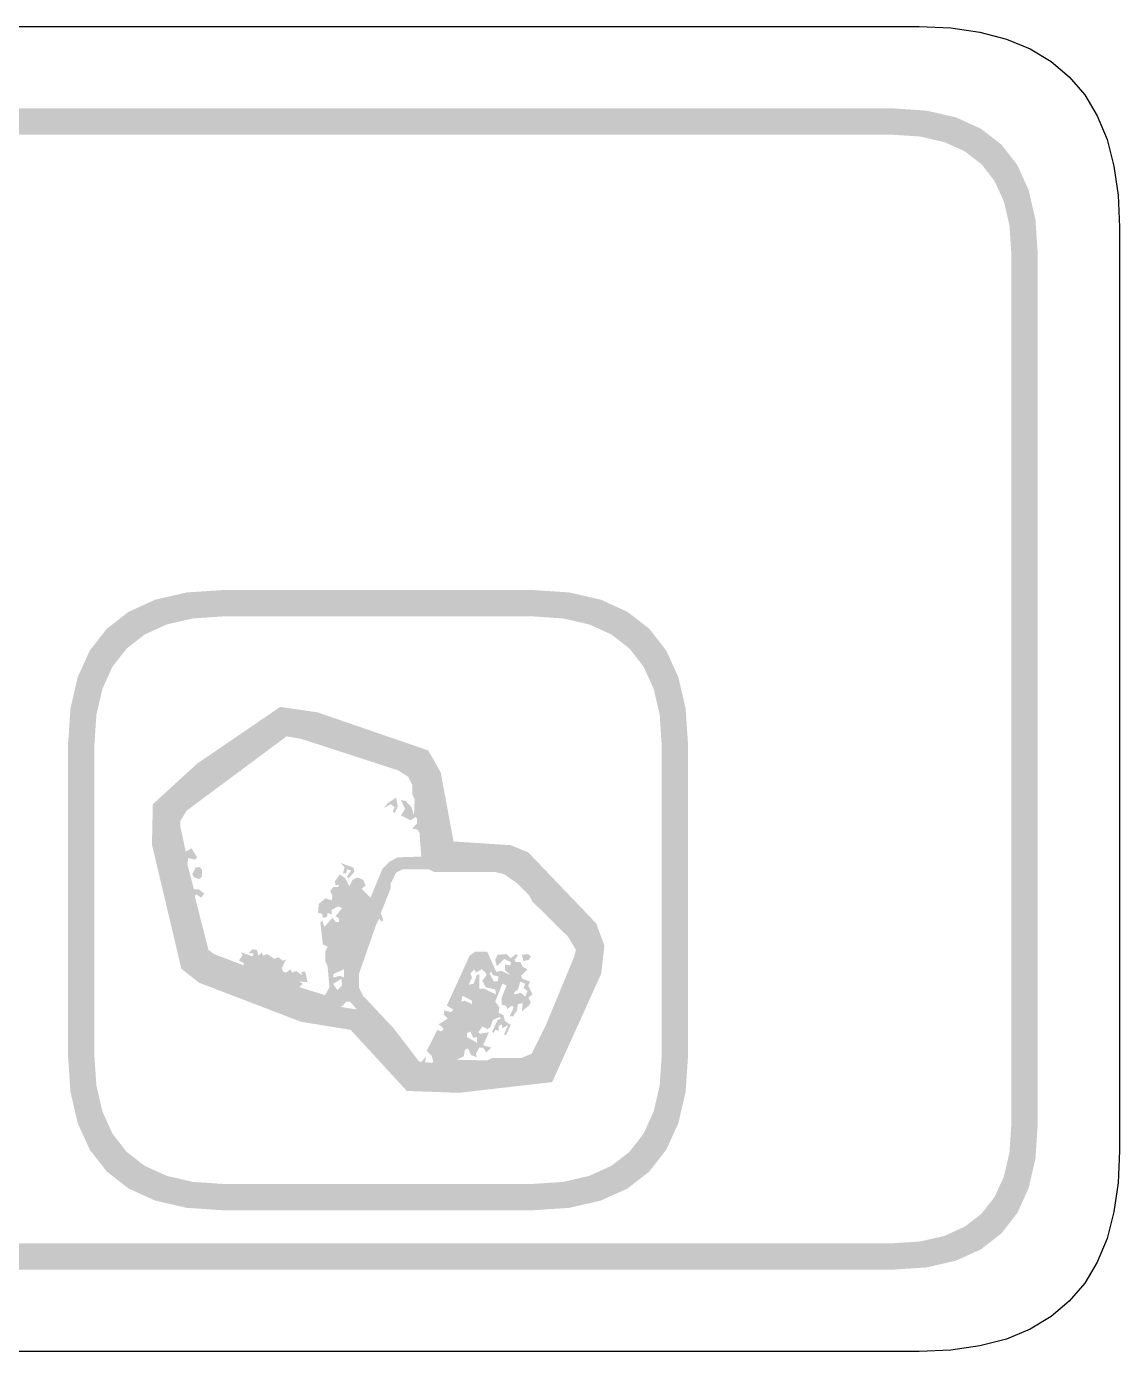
# Model space of a CAD drawing. Header units: millimetres. Extents: x 6 to 294, y 109 to 451.
# Drawn here: x 53.47 to 70.04, y 316.86 to 336.94 of the extents above; entities that cross this region are included whole.
import ezdxf

# ---------------------------------------------------------------- set-up
doc = ezdxf.new("R2010")
doc.units = ezdxf.units.MM
doc.layers.add('CUT', color=1, linetype='Continuous')
doc.layers.add('RASTER', color=7, linetype='Continuous')

msp = doc.modelspace()

# ---------------------------------------------------------------- hatches: boundary and pattern name
at = {"layer": 'RASTER'}
h = msp.add_hatch(color=7, dxfattribs=at)
h.paths.add_polyline_path([(7.2, 333.501), (7.234, 334.016), (7.337, 334.463), (7.509, 334.841), (7.75, 335.151), (8.059, 335.391), (8.438, 335.563), (8.884, 335.666), (9.4, 335.701), (66.6, 335.701), (67.116, 335.666), (67.563, 335.563), (67.941, 335.391), (68.25, 335.151), (68.491, 334.841), (68.663, 334.463), (68.766, 334.016), (68.8, 333.501), (68.8, 320.301), (68.766, 319.785), (68.663, 319.338), (68.491, 318.96), (68.25, 318.651), (67.941, 318.41), (67.563, 318.238), (67.116, 318.135), (66.6, 318.101), (9.4, 318.101), (8.884, 318.135), (8.438, 318.238), (8.059, 318.41), (7.75, 318.651), (7.509, 318.96), (7.337, 319.338), (7.234, 319.785), (7.2, 320.301)])
h.paths.add_polyline_path([(7.6, 333.501), (7.6, 320.301), (7.628, 319.879), (7.712, 319.513), (7.853, 319.204), (8.05, 318.951), (8.303, 318.754), (8.612, 318.613), (8.978, 318.529), (9.4, 318.501), (66.6, 318.501), (67.022, 318.529), (67.387, 318.613), (67.697, 318.754), (67.95, 318.951), (68.147, 319.204), (68.288, 319.513), (68.372, 319.879), (68.4, 320.301), (68.4, 333.501), (68.372, 333.923), (68.288, 334.288), (68.147, 334.598), (67.95, 334.851), (67.697, 335.048), (67.387, 335.188), (67.022, 335.273), (66.6, 335.301), (9.4, 335.301), (8.978, 335.273), (8.612, 335.188), (8.303, 335.048), (8.05, 334.851), (7.853, 334.598), (7.712, 334.288), (7.628, 333.923), (7.6, 333.501)], flags=0)
h = msp.add_hatch(color=7, dxfattribs=at)
h.paths.add_polyline_path([(54.1, 326.051), (54.137, 326.602), (54.247, 327.079), (54.43, 327.483), (54.687, 327.813), (55.018, 328.07), (55.422, 328.254), (55.899, 328.364), (56.45, 328.401), (61.15, 328.401), (61.701, 328.364), (62.178, 328.254), (62.582, 328.07), (62.913, 327.813), (63.17, 327.483), (63.353, 327.079), (63.463, 326.602), (63.5, 326.051), (63.5, 321.351), (63.463, 320.8), (63.353, 320.323), (63.17, 319.919), (62.912, 319.588), (62.582, 319.331), (62.178, 319.148), (61.701, 319.038), (61.15, 319.001), (56.45, 319.001), (55.899, 319.038), (55.422, 319.148), (55.018, 319.331), (54.688, 319.588), (54.43, 319.919), (54.247, 320.323), (54.137, 320.8), (54.1, 321.351)])
h.paths.add_polyline_path([(54.5, 326.051), (54.5, 321.351), (54.53, 320.894), (54.622, 320.498), (54.774, 320.163), (54.987, 319.888), (55.262, 319.675), (55.597, 319.523), (55.993, 319.431), (56.45, 319.401), (61.15, 319.401), (61.607, 319.431), (62.003, 319.523), (62.338, 319.675), (62.613, 319.888), (62.826, 320.163), (62.978, 320.498), (63.07, 320.894), (63.1, 321.351), (63.1, 326.051), (63.07, 326.508), (62.978, 326.904), (62.826, 327.239), (62.613, 327.513), (62.338, 327.727), (62.003, 327.879), (61.607, 327.97), (61.15, 328.001), (56.45, 328.001), (55.993, 327.97), (55.597, 327.879), (55.262, 327.727), (54.988, 327.513), (54.774, 327.239), (54.622, 326.904), (54.53, 326.508), (54.5, 326.051)], flags=0)
h = msp.add_hatch(color=7, dxfattribs=at)
h.paths.add_polyline_path([(57.316, 326.629), (57.88, 326.548), (59.56, 325.97), (59.75, 325.638), (59.945, 324.59), (60.81, 324.534), (61.075, 324.427), (62.108, 323.348), (62.231, 323.014), (62.184, 322.589), (61.44, 320.943), (60.022, 320.781), (59.236, 320.81), (58.385, 321.735), (57.635, 321.857), (56.087, 322.45), (55.819, 322.661), (55.373, 324.542), (55.386, 325.155), (56.057, 325.77)])
h.paths.add_polyline_path([(57.394, 326.294), (56.256, 325.518), (55.703, 325.012), (55.694, 324.576), (56.105, 322.844), (56.247, 322.732), (57.719, 322.167), (58.546, 322.033), (59.381, 321.125), (60.009, 321.102), (61.223, 321.241), (61.871, 322.674), (61.905, 322.974), (61.83, 323.175), (60.891, 324.156), (60.738, 324.218), (59.676, 324.287), (59.445, 325.526), (59.342, 325.707), (57.805, 326.236), (57.394, 326.294)], flags=0)
h = msp.add_hatch(color=7, dxfattribs=at)
h.paths.add_polyline_path([(57.424, 326.392), (57.487, 326.403), (58, 326.256), (59.209, 325.853), (59.404, 325.754), (59.539, 325.486), (59.711, 324.339), (60.712, 324.314), (60.87, 324.251), (61.163, 323.995), (61.287, 323.826), (61.822, 323.298), (61.932, 323.152), (61.995, 323.031), (61.995, 322.811), (61.273, 321.151), (61.005, 321.088), (60.126, 321.052), (60.052, 321.015), (59.393, 321.015), (59.125, 321.261), (59.074, 321.356), (58.905, 321.517), (58.854, 321.613), (58.377, 322.162), (58.319, 322.162), (58.267, 322.104), (58.073, 322.005), (57.853, 322.041), (56.314, 322.628), (56.12, 322.727), (56.046, 322.8), (55.947, 323.068), (55.727, 324.167), (55.618, 324.534), (55.581, 324.937), (55.68, 325.131), (55.79, 325.241), (57.109, 326.23)])
h.paths.add_polyline_path([(57.413, 326.183), (55.9, 325.058), (55.801, 324.9), (55.801, 324.827), (55.885, 324.435), (55.973, 324.486), (56.057, 324.35), (56.021, 324.314), (55.922, 324.339), (55.911, 324.24), (56.01, 323.863), (56.083, 323.863), (56.167, 323.801), (56.12, 323.738), (56.046, 323.79), (56.021, 323.764), (56.23, 322.947), (56.314, 322.884), (56.765, 322.712), (56.765, 322.749), (56.691, 322.785), (56.743, 322.859), (56.728, 322.91), (56.9, 322.848), (56.911, 322.895), (56.838, 322.895), (56.9, 322.958), (56.963, 322.947), (56.985, 322.859), (57.036, 322.91), (57.058, 322.859), (57.12, 322.884), (57.23, 322.811), (57.292, 322.837), (57.351, 322.785), (57.402, 322.8), (57.34, 322.664), (57.366, 322.617), (57.402, 322.602), (57.476, 322.653), (57.498, 322.602), (57.56, 322.628), (57.644, 322.565), (57.644, 322.617), (57.696, 322.617), (57.732, 322.455), (57.608, 322.47), (57.659, 322.434), (57.608, 322.382), (58, 322.261), (58.062, 322.382), (58.036, 322.701), (58, 322.774), (58, 322.921), (58.036, 322.994), (57.963, 323.031), (57.926, 323.361), (57.952, 323.386), (57.989, 323.298), (58.11, 323.434), (58.157, 323.372), (58.209, 323.372), (58.209, 323.423), (58.157, 323.46), (58.256, 323.581), (58.194, 323.606), (58.099, 323.555), (58.099, 323.482), (58.036, 323.507), (58.025, 323.445), (57.963, 323.434), (57.952, 323.496), (57.89, 323.507), (57.901, 323.643), (58, 323.727), (58.099, 323.702), (58.11, 323.764), (58.073, 323.837), (58.121, 323.9), (58.194, 323.9), (58.209, 323.936), (58.157, 323.922), (58.146, 323.984), (58.22, 324.094), (58.304, 324.031), (58.366, 323.911), (58.414, 324.009), (58.487, 324.046), (58.575, 324.009), (58.612, 323.922), (58.55, 323.874), (58.685, 323.738), (58.868, 324.178), (58.978, 324.288), (59.099, 324.35), (59.455, 324.361), (59.429, 324.717), (59.404, 324.764), (59.319, 324.79), (59.393, 324.863), (59.393, 324.937), (59.367, 324.962), (59.294, 324.911), (59.147, 324.984), (59.209, 325.083), (59.147, 325.219), (59.22, 325.204), (59.308, 325.109), (59.345, 324.984), (59.356, 325.23), (59.319, 325.303), (59.319, 325.45), (59.257, 325.571), (59.099, 325.67), (57.633, 326.146)], flags=0)
h.paths.add_polyline_path([(59.074, 325.256), (59.099, 325.12), (59.052, 325.021), (59.026, 325.047), (59.052, 325.109), (58.989, 325.157), (58.89, 325.094), (58.942, 325.168)], flags=0)
h.paths.add_polyline_path([(58.231, 324.266), (58.429, 324.193), (58.44, 324.13), (58.355, 324.031), (58.33, 324.057), (58.392, 324.156), (58.33, 324.167), (58.319, 324.105), (58.267, 324.105), (58.293, 324.204)], flags=0)
h.paths.add_polyline_path([(56.032, 324.193), (56.094, 324.204), (56.131, 324.167), (56.131, 324.057), (56.094, 324.02), (56.01, 324.046), (55.984, 324.094)], flags=0)
h.paths.add_polyline_path([(59.173, 324.167), (59.074, 324.119), (58.989, 323.947), (58.989, 323.874), (58.843, 323.507), (58.879, 323.397), (58.854, 323.372), (58.817, 323.423), (58.769, 323.324), (58.513, 322.591), (58.513, 322.371), (58.575, 322.25), (59.037, 321.759), (59.418, 321.261), (59.455, 321.246), (59.528, 321.334), (59.513, 321.246), (59.612, 321.235), (59.638, 321.246), (59.612, 321.345), (59.539, 321.418), (59.697, 321.737), (59.759, 321.711), (59.796, 321.748), (59.722, 321.821), (59.858, 321.906), (59.796, 321.968), (59.807, 322.03), (59.906, 322.005), (59.942, 322.041), (59.843, 322.104), (60.188, 322.859), (60.272, 322.921), (60.455, 322.921), (60.591, 322.617), (60.675, 322.628), (60.811, 322.565), (60.723, 322.639), (60.723, 322.727), (60.811, 322.712), (60.811, 322.763), (60.712, 322.811), (60.602, 322.701), (60.576, 322.8), (60.613, 322.873), (60.749, 322.884), (60.811, 322.822), (60.895, 322.884), (60.921, 322.859), (60.87, 322.8), (60.884, 322.763), (60.957, 322.763), (60.994, 322.69), (61.067, 322.653), (60.968, 322.554), (60.994, 322.507), (61.104, 322.47), (61.078, 322.408), (61.141, 322.272), (61.078, 322.225), (61.115, 322.151), (61.089, 322.104), (60.979, 322.016), (60.994, 322.14), (60.921, 322.126), (60.906, 322.03), (60.848, 321.942), (60.796, 321.942), (60.859, 322.078), (60.833, 322.104), (60.76, 322.052), (60.738, 322.104), (60.675, 322.115), (60.675, 322.225), (60.749, 322.408), (60.686, 322.434), (60.576, 322.162), (60.639, 322.078), (60.628, 321.994), (60.701, 321.957), (60.723, 321.869), (60.811, 321.81), (60.738, 321.649), (60.712, 321.675), (60.774, 321.81), (60.686, 321.759), (60.675, 321.821), (60.628, 321.796), (60.628, 321.722), (60.576, 321.737), (60.554, 321.686), (60.529, 321.711), (60.613, 321.884), (60.664, 321.906), (60.639, 321.931), (60.54, 321.884), (60.503, 321.774), (60.455, 321.748), (60.382, 321.785), (60.32, 321.7), (60.345, 321.675), (60.481, 321.7), (60.393, 321.503), (60.518, 321.466), (60.444, 321.393), (60.393, 321.466), (60.334, 321.466), (60.283, 321.371), (60.298, 321.319), (60.21, 321.356), (60.162, 321.455), (60.115, 321.429), (60.1, 321.334), (59.99, 321.283), (60.455, 321.272), (60.529, 321.308), (60.968, 321.308), (61.126, 321.371), (61.335, 321.785), (61.775, 322.848), (61.8, 322.947), (61.676, 323.152), (61.141, 323.68), (61.089, 323.775), (60.906, 323.958), (60.712, 324.094), (60.565, 324.13), (59.649, 324.13), (59.576, 324.167)], flags=0)
h.paths.add_polyline_path([(60.979, 322.873), (61.078, 322.884), (61.115, 322.848), (61.089, 322.8), (61.005, 322.774)], flags=0)
h.paths.add_polyline_path([(58.282, 322.653), (58.121, 322.58), (58.121, 322.529), (58.22, 322.554), (58.282, 322.529)], flags=0)
h.paths.add_polyline_path([(60.261, 322.653), (60.199, 322.591), (60.224, 322.529), (60.173, 322.419), (60.246, 322.434), (60.298, 322.565), (60.334, 322.58), (60.334, 322.36), (60.408, 322.36), (60.591, 322.272), (60.576, 322.346), (60.43, 322.382), (60.382, 322.481), (60.444, 322.565), (60.43, 322.602), (60.371, 322.653), (60.283, 322.602)], flags=0)
h.paths.add_polyline_path([(60.518, 322.617), (60.492, 322.591), (60.554, 322.47), (60.613, 322.47), (60.628, 322.543), (60.54, 322.565)], flags=0)
h.paths.add_polyline_path([(58.245, 322.507), (58.121, 322.434), (58.183, 322.335), (58.256, 322.408)], flags=0)
h.paths.add_polyline_path([(60.957, 322.47), (60.921, 322.346), (60.859, 322.298), (60.87, 322.272), (60.968, 322.298), (61.031, 322.236), (61.067, 322.324), (61.005, 322.371), (61.031, 322.434)], flags=0)
h.paths.add_polyline_path([(60.078, 322.25), (60.063, 322.162), (60.115, 322.177), (60.224, 322.126), (60.224, 322.177)], flags=0)
h.paths.add_polyline_path([(60.199, 321.711), (60.151, 321.686), (60.151, 321.627), (60.298, 321.539), (60.298, 321.627), (60.246, 321.613)], flags=0)

# ---------------------------------------------------------------- linework, layer by layer
at = {"layer": 'CUT'}
msp.add_lwpolyline([(8.999, 336.941), (67.001, 336.941), (67.483, 336.92), (67.925, 336.857), (68.325, 336.751), (68.685, 336.603), (69.003, 336.413), (69.278, 336.179), (69.512, 335.903), (69.703, 335.585), (69.851, 335.226), (69.956, 334.825), (70.019, 334.384), (70.04, 333.902), (70.04, 319.9), (70.019, 319.418), (69.956, 318.976), (69.851, 318.576), (69.703, 318.216), (69.512, 317.898), (69.278, 317.622), (69.003, 317.389), (68.685, 317.198), (68.325, 317.05), (67.925, 316.945), (67.483, 316.882), (67.001, 316.861), (8.999, 316.861)], dxfattribs=at)

doc.saveas('drawing.dxf')
